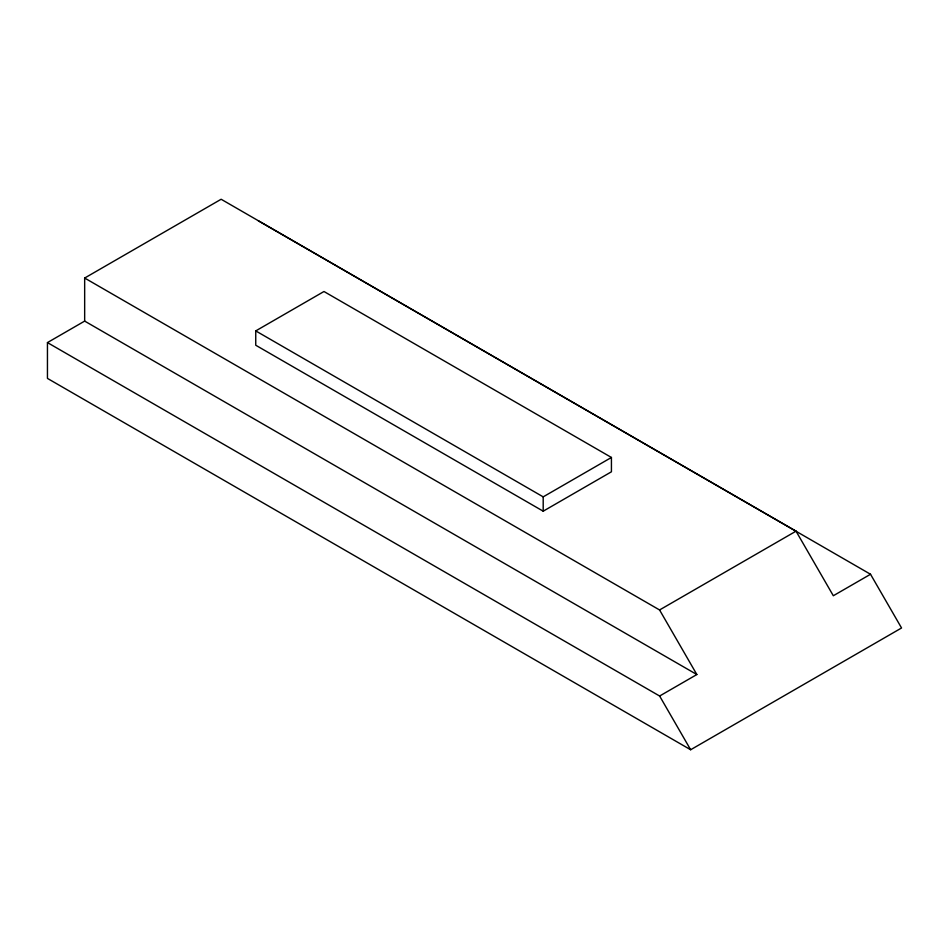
<?xml version="1.0" encoding="UTF-8"?>
<svg xmlns="http://www.w3.org/2000/svg" width="949" height="949" viewBox="0 0 949 949"><rect width="100%" height="100%" fill="white"/><g stroke="black" fill="none" stroke-linecap="round" stroke-linejoin="round"><path stroke-width="1.42" d="M84.663 321.094L84.663 278.045L221.141 199.254L796.033 531.167L833.317 595.747L870.53 574.264L901.55 627.977L690.647 749.746L47.45 378.402L47.45 342.589L84.663 321.094L696.851 674.537L659.626 696.02L47.45 342.589M255.744 330.904L323.977 291.509L611.429 457.465L611.429 471.795L543.196 511.191L255.744 345.234L255.744 330.904L543.196 496.861L611.429 457.465M84.663 278.045L659.567 609.958L796.033 531.167M258.353 220.82L870.53 574.264M659.567 609.958L696.851 674.537M659.626 696.02L690.647 749.746M543.196 496.861L543.196 511.191"/></g></svg>
